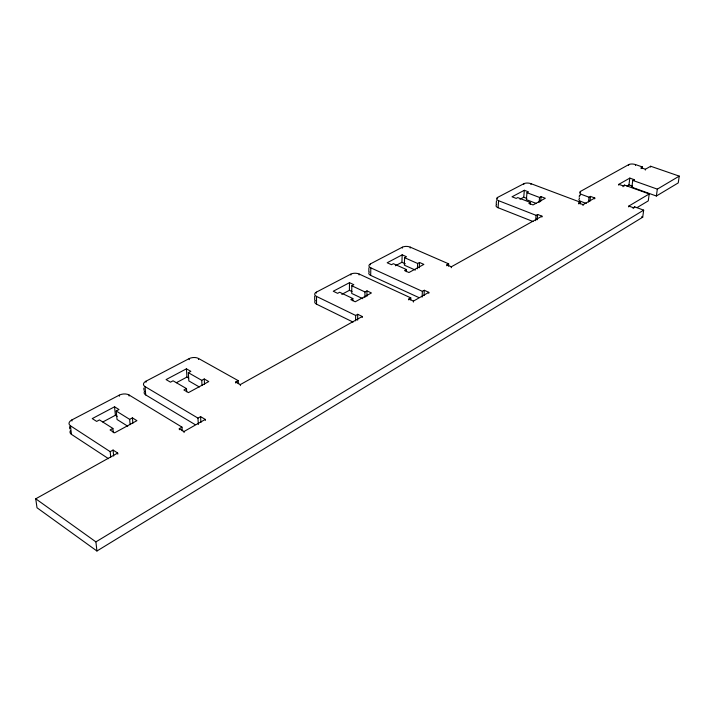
<?xml version="1.0" encoding="UTF-8"?>
<svg xmlns="http://www.w3.org/2000/svg" width="715" height="715" viewBox="0 0 715 715"><rect width="100%" height="100%" fill="white"/><g stroke="black" fill="none" stroke-linecap="round" stroke-linejoin="round"><path stroke-width="1.07" d="M341.788 294.383L349.394 290.326L349.483 282.675L353.827 284.713L351.825 285.777L351.726 293.445L362.827 298.718M350.868 275.052L350.877 274.104A5.854 2.887 0.8 0 1 359.127 274.024L410.803 297.887L410.723 299.826M352.817 300.756L352.844 298.539L339.661 292.247L337.605 293.338L333.253 291.246L349.483 282.675M355.578 320.856L355.659 315.449L357.732 314.296L362.273 316.495L362.264 317.487M357.643 320.186L357.732 314.296M359.109 274.971L359.127 274.024M364.882 297.476L364.981 291.97L366.983 290.889L371.416 292.962L355.248 301.775L350.806 299.648L352.844 298.539M366.875 296.385L366.983 290.889M368.815 271.548L368.886 267.776M370.379 264.836L370.397 263.898L402.339 247.202A5.622 2.672 2.1 0 1 410.249 247.14L448.671 263.844L448.546 266.186M418.65 297.467L370.674 275.409L370.826 267.866A5.765 2.806 1.3 0 1 370.397 263.898M395.377 265.774L401.919 262.28L402.17 254.835L406.469 256.73L404.619 257.713L404.35 265.176L415.335 270.073M402.304 248.132L402.339 247.202M406.361 271.691L406.433 269.528L393.375 263.692L391.489 264.693L387.173 262.762L402.17 254.835M410.213 248.069L410.249 247.14M408.81 299.96L408.846 298.995L410.803 297.887M413.377 302.079L413.422 301.104L428.839 292.337L428.794 293.302M417.417 268.822L417.64 263.469L419.491 262.468L423.87 264.398L408.944 272.522L404.547 270.556L406.433 269.528M419.267 267.812L419.491 262.468M422.127 297.109L422.377 291.354L424.29 290.272L428.839 292.337M424.058 295.554L424.29 290.272M446.812 265.783L446.866 264.845L448.671 263.844M451.263 267.723L451.317 266.784L541.979 216.162L541.899 217.056M496.201 204.329L496.451 200.817M497.542 198.296L497.604 197.42L523.854 183.701A5.121 2.19 4.4 0 1 530.977 183.666L580.258 202.175L580.062 203.936M533.059 221.525L498.078 207.725L498.596 200.692A5.228 2.297 3.9 0 1 497.604 197.42M523.782 184.559L523.854 183.701M519.966 199.253L523.746 197.233L524.336 190.288L528.492 191.87L526.973 192.675L526.374 199.637L536.027 203.346M530.905 184.533L530.977 183.666M530.19 204.454L530.36 202.452L517.74 197.581L516.185 198.413L512.012 196.795L524.336 190.288M535.598 220.685L536.08 215.34L537.644 214.473L541.979 216.162M537.162 219.818L537.644 214.473M539.101 202.47L539.557 197.474L541.076 196.652L545.304 198.261L533.059 204.928L528.814 203.283L530.36 202.452M540.62 201.639L541.076 196.652M579.222 197.277L579.409 195.544M578.685 203.891L578.775 203.015L580.258 202.175M580.088 195.704L580.223 194.409M580.464 192.237L580.553 191.37L628.726 164.611A4.987 2.029 6.1 0 1 635.564 164.593L642.517 167.006L642.347 168.275M583.02 205.527L583.118 204.642L594.808 198.001L594.701 198.877M588.499 202.014L589.035 197.215L590.483 196.402L594.808 198.001M589.947 201.192L590.483 196.402M618.752 185.194L618.859 184.327L629.826 178.098L634.098 179.617L633.99 180.475M623.051 186.74L623.158 185.873L624.535 185.087L649.211 193.953L648.264 200.879L636.913 207.681M624.427 185.945L624.535 185.087M628.619 165.451L628.726 164.611M626.912 186.079L628.95 184.908L629.826 178.098M628.717 206.93L628.834 206.054L649.211 193.953M641.087 168.597L641.203 167.757L645.431 169.232L650.677 166.246L679.25 176.122L678.24 182.906L656.361 196.017L631.863 187.223L632.748 180.395L634.098 179.617M635.456 165.433L635.564 164.593M633.177 208.574L633.293 207.699L634.706 206.85L643.67 210.147L642.714 217.199L96.936 551.006L37.001 507.757L35.75 498.802L117.698 453.051L117.805 454.141M634.589 207.734L634.706 206.85M645.314 170.072L645.431 169.232M650.561 167.087L650.677 166.246M656.361 196.017L657.335 189.135L679.25 176.122M96.936 551.006L95.908 541.881L643.67 210.147M631.863 187.223L632.534 186.829M182.236 430.877L181.985 427.132L179.295 428.651L184.005 431.511L205.285 419.419L205.339 420.483M238.301 383.749L238.175 380.63L198.511 358.465A6.623 3.566 -3.8 0 0 189.198 358.599L145.905 381.229A6.855 3.745 -5.3 0 0 145.02 386.583L197.957 418.114L200.584 416.622L205.285 419.419M641.203 167.757L642.517 167.006M235.762 383.034L235.718 381.998L240.329 384.581L362.273 316.495M181.985 427.132L129.04 394.984A6.998 3.861 -6.2 0 0 119.262 395.154L71.849 419.937A7.275 4.058 -7.9 0 0 70.454 425.791L110.181 451.657L113.068 450.048L117.698 453.051M235.718 381.998L238.175 380.63M112.898 428.428L110.065 429.956L114.588 432.843L136.931 420.67L132.409 417.864L129.647 419.356L116.232 411.009L118.985 409.543L114.561 406.799L92.235 418.597L96.659 421.412L99.483 419.911L112.898 428.428L113.319 432.718M186.481 388.594L183.907 389.988L188.429 392.624L208.771 381.551L204.249 378.977L201.737 380.335L188.331 372.685L190.851 371.344L186.427 368.824L166.077 379.585L170.492 382.168L173.066 380.8L186.481 388.594L186.678 391.722M102.826 421.975L115.383 415.272L117.144 416.371M176.328 382.731L186.946 377.064L188.706 378.074M316.361 293.105L316.361 292.14L350.877 274.104M632.748 180.395L657.335 189.135M628.95 184.908L632.409 186.15M618.859 184.327L623.158 185.873M628.834 206.054L633.293 207.699M589.035 197.215L581.876 194.56A5.184 2.225 5.5 0 1 580.553 191.37M641.587 216.779L642.714 217.199M586.211 203.426L581.116 201.514A5.175 2.234 5.5 0 1 579.561 198.448M578.775 203.015L583.118 204.642M526.973 192.675L539.557 197.474M523.746 197.233L526.857 198.421M498.596 200.692L536.08 215.34M446.866 264.845L451.317 266.784M404.619 257.713L417.64 263.469M401.919 262.28L405.342 263.808M370.826 267.866L422.377 291.354M408.846 298.995L413.422 301.104M351.825 285.777L364.981 291.97M349.394 290.326L351.995 291.55M316.361 292.14A6.006 3.03 -0.1 0 0 316.513 296.421L355.659 315.449M315.413 300.55A5.988 3.048 -0.1 0 0 316.531 304.17L353.058 322.081M199.342 386.985L188.84 380.934L188.331 372.685M144.662 391.105A6.828 3.772 -5.4 0 0 145.708 394.93L194.954 424.513M127.744 426.212L117.046 419.499L116.232 411.009M70.427 430.609A7.248 4.075 -8 0 0 71.473 434.38L108.519 458.69M35.75 498.802L95.908 541.881M70.454 425.791L71.473 434.38M69.507 426.676L69.757 428.83M71.849 419.937L71.974 421.01M110.181 451.657L110.727 457.1M113.068 450.048L113.667 456.036M114.561 406.799L115.383 415.272M119.262 395.154L119.36 396.208M132.409 417.864L132.883 423.191M129.04 394.984L129.138 396.038M129.647 419.356L130.13 424.692M143.813 388.111L143.983 390.193M145.905 381.229L145.985 382.275M145.02 386.583L145.708 394.93M179.295 428.651L179.367 429.724M184.005 431.511L184.068 432.593M186.427 368.824L186.946 377.064M189.198 358.599L189.261 359.627M200.584 416.622L200.915 422.476M197.957 418.114L198.332 424.495M201.737 380.335L202.023 385.519M198.511 358.465L198.564 359.484M204.249 378.977L204.535 384.152M240.329 384.581L240.374 385.626M314.68 296.233L314.698 300.103M316.513 296.421L316.531 304.17M370.674 275.409A5.747 2.824 1.3 0 1 369.36 272.049M498.078 207.725A5.211 2.315 4 0 1 496.585 204.749"/></g></svg>
